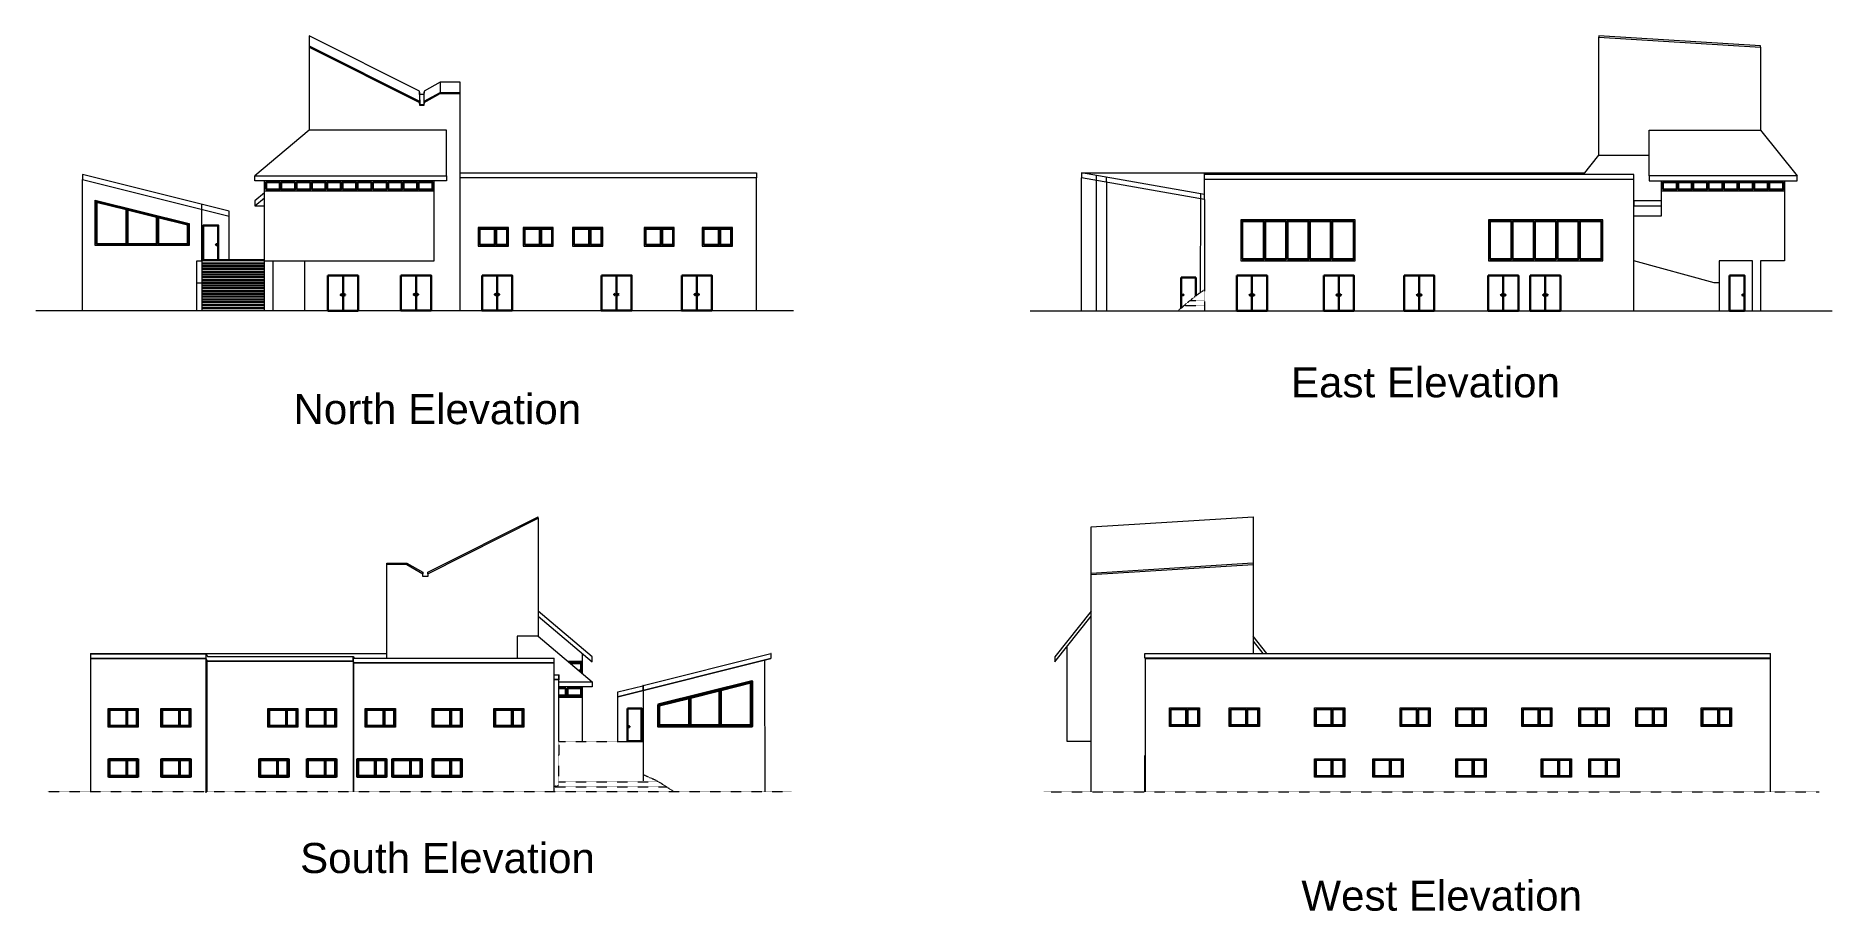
# Model space of a CAD drawing. Header units: inches. Extents: x 1024 to 5318, y -3415 to -1323.
import ezdxf

# ---------------------------------------------------------------- set-up
doc = ezdxf.new("R2010")
doc.units = ezdxf.units.IN
doc.header["$MEASUREMENT"] = 0
doc.linetypes.add('Dash 1_16_', pattern=[0.125, 0.0625, -0.0625])
for name, color, linetype, lineweight in [('A-DOOR', 31, 'Continuous', 30), ('A-DOOR-FRAM', 31, 'Continuous', 13), ('A-FLOR', 140, 'Continuous', 30), ('A-GLAZ', 151, 'Continuous', 30), ('A-ROOF', 132, 'Continuous', 13), ('A-ROOF-OTLN', 132, 'Continuous', 9), ('A-WALL', 113, 'Continuous', 13), ('C-TOPO', 7, 'Dash 1_16_', 9)]:
    doc.layers.add(name, color=color, linetype=linetype, lineweight=lineweight)
doc.styles.add('Arial', font='arial.ttf')

# ---------------------------------------------------------------- blocks, each defined once
blk = doc.blocks.new('Golden Proportion - Wood 6_w-135343-South')
at = {"layer": 'A-GLAZ', "color": 8}
for p, q in [((-741.2, 55.2), (-741.2, 13.2)), ((-741.2, 55.2), (-671.7, 55.2)), ((-739.2, 15.2), (-739.2, 53.2)), ((-739.2, 53.2), (-698.9, 53.2)), ((-698.9, 53.2), (-698.9, 15.2)), ((-696.9, 15.2), (-696.9, 53.2)), ((-696.9, 53.2), (-673.7, 53.2)), ((-673.7, 53.2), (-673.7, 15.2)), ((-671.7, 13.2), (-671.7, 55.2)), ((-741.2, 13.2), (-671.7, 13.2)), ((-698.9, 15.2), (-739.2, 15.2)), ((-673.7, 15.2), (-696.9, 15.2))]:
    blk.add_line(p, q, dxfattribs=at)
blk = doc.blocks.new('Double-Glass 1 - 72_ x 84_-106700-West')
at = {"layer": 'A-DOOR-FRAM', "color": 8}
for p in [(-673.9, 0), (-672.9, 87)]:
    blk.add_line(p, (-673.9, 87), dxfattribs=at)

msp = doc.modelspace()

# ---------------------------------------------------------------- linework, layer by layer
at = {"layer": 'A-DOOR'}
for p, q in [((1758.5, -1895.8), (1758.5, -1979.9)), ((1933, -1895.2), (1933, -1979.2)), ((2126.7, -1895.2), (2126.7, -1979.2)), ((2412.1, -1895.2), (2412.1, -1979.2)), ((2603.9, -1895.2), (2603.9, -1979.2)), ((3796.8, -1899.9), (3761.8, -1899.9)), ((3761.8, -1899.9), (3761.8, -1973.7)), ((3796.8, -1944.4), (3796.8, -1899.9)), ((3931.2, -1979.9), (3931.2, -1895.8)), ((4138.8, -1979.9), (4138.8, -1895.8)), ((4331, -1979.9), (4331, -1895.8)), ((4531.9, -1979.9), (4531.9, -1895.8)), ((4632.4, -1979.9), (4632.4, -1895.8))]:
    msp.add_line(p, q, dxfattribs=at)
for points in [[(1424.3, -1858.9), (1460.4, -1858.9), (1460.4, -1775.9), (1424.3, -1775.9)], [(1722.5, -1895.8), (1794.4, -1895.8), (1794.4, -1979.9), (1722.5, -1979.9)], [(1897, -1895.2), (1968.9, -1895.2), (1968.9, -1979.2), (1897, -1979.2)], [(2090.8, -1895.2), (2162.6, -1895.2), (2162.6, -1979.2), (2090.8, -1979.2)], [(2376.2, -1895.2), (2448.1, -1895.2), (2448.1, -1979.2), (2376.2, -1979.2)], [(2568, -1895.2), (2639.9, -1895.2), (2639.9, -1979.2), (2568, -1979.2)], [(3895.1, -1895.8), (3967.2, -1895.8), (3967.2, -1979.9), (3895.1, -1979.9)], [(4102.7, -1895.8), (4174.8, -1895.8), (4174.8, -1979.9), (4102.7, -1979.9)], [(4294.9, -1895.8), (4367, -1895.8), (4367, -1979.9), (4294.9, -1979.9)], [(4495.9, -1895.8), (4568, -1895.8), (4568, -1979.9), (4495.9, -1979.9)], [(4596.4, -1895.8), (4668.5, -1895.8), (4668.5, -1979.9), (4596.4, -1979.9)], [(5072.9, -1895.8), (5108.8, -1895.8), (5108.8, -1979.9), (5072.9, -1979.9)], [(2438.3, -2930.2), (2472.3, -2930.2), (2472.3, -3008.7), (2438.3, -3008.7)]]:
    msp.add_lwpolyline(points, close=True, dxfattribs=at)
for centre, radius in [((1456.3, -1821.8), 1.49), ((1754.3, -1941.7), 1.49), ((1762.4, -1941.7), 1.49), ((1928.8, -1941), 1.49), ((1936.9, -1941), 1.49), ((2122.5, -1941), 1.49), ((2130.6, -1941), 1.49), ((2408, -1941), 1.49), ((2416.1, -1941), 1.49), ((2599.8, -1941), 1.49), ((2607.9, -1941), 1.49), ((3766.5, -1941.9), 1.28), ((3927.1, -1942.1), 1.51), ((3935.2, -1942.1), 1.51), ((4134.7, -1942.1), 1.51), ((4142.8, -1942.1), 1.51), ((4326.9, -1942.1), 1.51), ((4335, -1942.1), 1.51), ((4527.9, -1942.1), 1.51), ((4536, -1942.1), 1.51), ((4628.4, -1942.1), 1.51), ((4636.5, -1942.1), 1.51), ((5104.8, -1942.1), 1.51), ((2442.2, -2973.9), 1.28)]:
    msp.add_circle(centre, radius, dxfattribs=at)
at = {"layer": 'A-FLOR'}
for p, q in [((1421.1, -1858.9), (1571.1, -1858.9)), ((1421.1, -1866.6), (1571.1, -1866.6)), ((1421.1, -1873.2), (1571.1, -1873.2)), ((1421.1, -1879.8), (1571.1, -1879.8)), ((1421.1, -1886.4), (1571.1, -1886.4)), ((1421.1, -1893), (1571.1, -1893)), ((1421.1, -1899.6), (1571.1, -1899.6)), ((1421.1, -1906.3), (1571.1, -1906.3)), ((1421.1, -1912.9), (1571.1, -1912.9)), ((1421.1, -1919.5), (1571.1, -1919.5)), ((1421.1, -1926.1), (1571.1, -1926.1)), ((1421.1, -1932.7), (1571.1, -1932.7)), ((1421.1, -1939.3), (1571.1, -1939.3)), ((1421.1, -1945.9), (1571.1, -1945.9)), ((1421.1, -1952.6), (1571.1, -1952.6)), ((1421.1, -1959.2), (1571.1, -1959.2)), ((1421.1, -1966.7), (1571.1, -1966.7)), ((1421.1, -1973.3), (1571.1, -1973.3))]:
    msp.add_line(p, q, dxfattribs=at)
at = {"layer": 'A-GLAZ'}
for p, q in [((2297.3, -2818.8), (2331.2, -2818.8)), ((2327.8, -2822.2), (2301.2, -2822.2)), ((2327.8, -2839.5), (2327.8, -2822.2)), ((2329.3, -2818.8), (2329.3, -2842.9)), ((2321.9, -2839.5), (2327.8, -2839.5)), ((2325.9, -2842.9), (2331.2, -2842.9)), ((2274.1, -2882.2), (2291.4, -2882.2)), ((2291.4, -2899.7), (2274.3, -2899.7)), ((2274.3, -2902.9), (2331.2, -2902.9)), ((2291.4, -2882.2), (2291.4, -2899.7))]:
    msp.add_line(p, q, dxfattribs=at)
for points in [[(1574.5, -1689.9), (1607.6, -1689.9), (1607.6, -1672.4), (1574.5, -1672.4)], [(1611, -1689.9), (1644, -1689.9), (1644, -1672.4), (1611, -1672.4)], [(1647.4, -1689.9), (1680.5, -1689.9), (1680.5, -1672.4), (1647.4, -1672.4)], [(1683.9, -1689.9), (1717, -1689.9), (1717, -1672.4), (1683.9, -1672.4)], [(1720.4, -1689.9), (1753.5, -1689.9), (1753.5, -1672.4), (1720.4, -1672.4)], [(1756.9, -1689.9), (1790, -1689.9), (1790, -1672.4), (1756.9, -1672.4)], [(1793.4, -1689.9), (1826.4, -1689.9), (1826.4, -1672.4), (1793.4, -1672.4)], [(1829.8, -1689.9), (1862.9, -1689.9), (1862.9, -1672.4), (1829.8, -1672.4)], [(1866.3, -1689.9), (1899.4, -1689.9), (1899.4, -1672.4), (1866.3, -1672.4)], [(1902.8, -1689.9), (1935.9, -1689.9), (1935.9, -1672.4), (1902.8, -1672.4)], [(1939.3, -1689.9), (1972.4, -1689.9), (1972.4, -1672.4), (1939.3, -1672.4)], [(4913.6, -1689.9), (4946.7, -1689.9), (4946.7, -1672.4), (4913.6, -1672.4)], [(4949.9, -1689.9), (4982.9, -1689.9), (4982.9, -1672.4), (4949.9, -1672.4)], [(4986.1, -1689.9), (5019.2, -1689.9), (5019.2, -1672.4), (4986.1, -1672.4)], [(5022.6, -1689.9), (5055.7, -1689.9), (5055.7, -1672.4), (5022.6, -1672.4)], [(5058.9, -1689.9), (5091.9, -1689.9), (5091.9, -1672.4), (5058.9, -1672.4)], [(5095.1, -1689.9), (5128.2, -1689.9), (5128.2, -1672.4), (5095.1, -1672.4)], [(5131.4, -1689.9), (5164.5, -1689.9), (5164.5, -1672.4), (5131.4, -1672.4)], [(5167.7, -1689.9), (5200.7, -1689.9), (5200.7, -1672.4), (5167.7, -1672.4)], [(1169.2, -1820.9), (1240.6, -1820.9), (1240.6, -1736.9), (1169.2, -1719)], [(1243.6, -1820.9), (1313.4, -1820.9), (1313.4, -1755), (1243.6, -1737.5)], [(1316.4, -1820.9), (1387.8, -1820.9), (1387.8, -1773.8), (1316.4, -1755.9)], [(2084.6, -1822.2), (2121.7, -1822.2), (2121.7, -1783.6), (2084.6, -1783.6)], [(2124.7, -1822.2), (2150.7, -1822.2), (2150.7, -1783.6), (2124.7, -1783.6)], [(2192.1, -1822.2), (2229.2, -1822.2), (2229.2, -1783.6), (2192.1, -1783.6)], [(2232.2, -1822.2), (2258.2, -1822.2), (2258.2, -1783.6), (2232.2, -1783.6)], [(2310.1, -1822.2), (2347.2, -1822.2), (2347.2, -1783.6), (2310.1, -1783.6)], [(2350.2, -1822.2), (2376.2, -1822.2), (2376.2, -1783.6), (2350.2, -1783.6)], [(2481.2, -1822.2), (2518.3, -1822.2), (2518.3, -1783.6), (2481.2, -1783.6)], [(2521.3, -1822.2), (2547.3, -1822.2), (2547.3, -1783.6), (2521.3, -1783.6)], [(2620, -1822.2), (2657.2, -1822.2), (2657.2, -1783.6), (2620, -1783.6)], [(2660.1, -1822.2), (2686.2, -1822.2), (2686.2, -1783.6), (2660.1, -1783.6)], [(3907.7, -1856.8), (3959.6, -1856.8), (3959.6, -1765.7), (3907.7, -1765.7)], [(3962.5, -1856.8), (4012.9, -1856.8), (4012.9, -1765.7), (3962.5, -1765.7)], [(4015.9, -1856.8), (4066.4, -1856.8), (4066.4, -1765.7), (4015.9, -1765.7)], [(4069.4, -1856.8), (4119.8, -1856.8), (4119.8, -1765.7), (4069.4, -1765.7)], [(4122.8, -1856.8), (4174.6, -1856.8), (4174.6, -1765.7), (4122.8, -1765.7)], [(4499.5, -1856.8), (4551.3, -1856.8), (4551.3, -1765.7), (4499.5, -1765.7)], [(4554.3, -1856.8), (4604.7, -1856.8), (4604.7, -1765.7), (4554.3, -1765.7)], [(4607.7, -1856.8), (4658.2, -1856.8), (4658.2, -1765.7), (4607.7, -1765.7)], [(4661.2, -1856.8), (4711.6, -1856.8), (4711.6, -1765.7), (4661.2, -1765.7)], [(4714.5, -1856.8), (4766.4, -1856.8), (4766.4, -1765.7), (4714.5, -1765.7)], [(2511.5, -2921), (2511.5, -2973.5), (2736.2, -2973.5), (2736.2, -2864.9)], [(2661.7, -2970.5), (2733.2, -2970.5), (2733.2, -2868.7), (2661.7, -2886.6)], [(2294.8, -2899.7), (2327.8, -2899.7), (2327.8, -2882.2), (2294.8, -2882.2)], [(2514.5, -2923.3), (2514.5, -2970.5), (2586, -2970.5), (2586, -2905.6)], [(2589, -2970.5), (2658.7, -2970.5), (2658.7, -2887.3), (2589, -2904.8)], [(3736.8, -2932.1), (3773.9, -2932.1), (3773.9, -2970.5), (3736.8, -2970.5)], [(3776.9, -2932.1), (3802.9, -2932.1), (3802.9, -2970.5), (3776.9, -2970.5)], [(3879.9, -2932.1), (3917.1, -2932.1), (3917.1, -2970.5), (3879.9, -2970.5)], [(3920, -2932.1), (3946.1, -2932.1), (3946.1, -2970.5), (3920, -2970.5)], [(4083.9, -2932.1), (4121, -2932.1), (4121, -2970.5), (4083.9, -2970.5)], [(4124, -2932.1), (4150, -2932.1), (4150, -2970.5), (4124, -2970.5)], [(4288, -2932.1), (4325.2, -2932.1), (4325.2, -2970.5), (4288, -2970.5)], [(4328.2, -2932.1), (4354.2, -2932.1), (4354.2, -2970.5), (4328.2, -2970.5)], [(4421.6, -2932.1), (4458.7, -2932.1), (4458.7, -2970.5), (4421.6, -2970.5)], [(4461.7, -2932.1), (4487.7, -2932.1), (4487.7, -2970.5), (4461.7, -2970.5)], [(4579, -2932.1), (4616.2, -2932.1), (4616.2, -2970.5), (4579, -2970.5)], [(4619.1, -2932.1), (4645.2, -2932.1), (4645.2, -2970.5), (4619.1, -2970.5)], [(4715.8, -2932.1), (4752.9, -2932.1), (4752.9, -2970.5), (4715.8, -2970.5)], [(4755.9, -2932.1), (4781.9, -2932.1), (4781.9, -2970.5), (4755.9, -2970.5)], [(4851.9, -2932.1), (4889, -2932.1), (4889, -2970.5), (4851.9, -2970.5)], [(4892, -2932.1), (4918, -2932.1), (4918, -2970.5), (4892, -2970.5)], [(5008, -2932.1), (5045.2, -2932.1), (5045.2, -2970.5), (5008, -2970.5)], [(5048.2, -2932.1), (5074.2, -2932.1), (5074.2, -2970.5), (5048.2, -2970.5)], [(4083.9, -3053.5), (4121, -3053.5), (4121, -3091.9), (4083.9, -3091.9)], [(4124, -3053.5), (4150, -3053.5), (4150, -3091.9), (4124, -3091.9)], [(4223.4, -3053.5), (4260.5, -3053.5), (4260.5, -3091.9), (4223.4, -3091.9)], [(4263.5, -3053.5), (4289.5, -3053.5), (4289.5, -3091.9), (4263.5, -3091.9)], [(4421.6, -3053.5), (4458.7, -3053.5), (4458.7, -3091.9), (4421.6, -3091.9)], [(4461.7, -3053.5), (4487.7, -3053.5), (4487.7, -3091.9), (4461.7, -3091.9)], [(4625.5, -3053.5), (4662.7, -3053.5), (4662.7, -3091.9), (4625.5, -3091.9)], [(4665.6, -3053.5), (4691.7, -3053.5), (4691.7, -3091.9), (4665.6, -3091.9)], [(4739.7, -3053.5), (4776.8, -3053.5), (4776.8, -3091.9), (4739.7, -3091.9)], [(4779.8, -3053.5), (4805.8, -3053.5), (4805.8, -3091.9), (4779.8, -3091.9)]]:
    msp.add_lwpolyline(points, close=True, dxfattribs=at)
at = {"layer": 'A-ROOF'}
for p, q in [((1941, -1454.6), (1677.7, -1322.8)), ((1677.7, -1322.8), (1677.7, -1349.7)), ((4760.4, -1322.8), (4760.2, -1325.8)), ((5147, -1346.7), (4760.4, -1322.8)), ((1677.7, -1346.7), (1941, -1478.7)), ((5146.8, -1349.7), (5147, -1346.7)), ((1941, -1457.6), (1941, -1454.6)), ((1941.6, -1463.2), (1941, -1457.6)), ((1941, -1457.6), (1941, -1488.1)), ((1952.7, -1457.6), (1951.9, -1463.2)), ((1991.1, -1433.7), (1952.7, -1454.6)), ((1952.7, -1454.6), (1952.7, -1457.6)), ((1952.7, -1481.7), (1952.7, -1457.6)), ((1952.7, -1478.7), (1991.1, -1457.8)), ((2038.7, -1433.7), (1991.1, -1433.7)), ((1991.1, -1433.7), (1991.1, -1460.8)), ((1991.1, -1457.8), (2038.7, -1457.8)), ((2038.7, -1460.8), (2038.7, -1433.7)), ((1941.8, -1487.3), (1941, -1481.7)), ((1941, -1488.1), (1952.7, -1488.1)), ((1951.9, -1463.2), (1941.6, -1463.2)), ((1941.6, -1463.2), (1941.8, -1487.3)), ((1951.8, -1487.3), (1941.8, -1487.3)), ((1951.9, -1463.2), (1951.7, -1487.3)), ((1952.7, -1481.7), (1951.8, -1487.3)), ((1952.7, -1488.1), (1952.7, -1481.7)), ((1677.7, -1547.9), (1548, -1657.1)), ((2006.1, -1547.9), (1677.7, -1547.9)), ((2006.1, -1657.1), (2006.1, -1547.9)), ((4880.3, -1657.1), (4880.3, -1547.9)), ((4880.3, -1547.9), (5146.8, -1547.9)), ((5146.8, -1547.9), (5234.2, -1657.1)), ((4723.5, -1653.7), (4760.2, -1607.8)), ((4760.2, -1607.8), (4880.3, -1607.8)), ((3817.7, -1702.1), (3523.7, -1649.8)), ((3523.7, -1649.8), (3523.7, -1661.8)), ((3523.7, -1649.8), (3817.7, -1649.8)), ((3559.6, -1668.2), (3559.6, -1656.2)), ((3583.7, -1672.4), (3583.7, -1660.5)), ((3817.7, -1702.1), (3817.7, -1649.8)), ((3817.7, -1649.8), (4726.6, -1649.8)), ((4723.5, -1653.7), (3817.7, -1653.7)), ((4844, -1653.7), (4723.5, -1653.7)), ((4844, -1665.6), (4844, -1653.7)), ((1571.1, -1697.8), (1548, -1717.2)), ((1548, -1729.2), (1571.1, -1709.8)), ((1548, -1717.2), (1548, -1729.2)), ((3808.7, -1712.6), (3808.7, -1700.5)), ((3817.7, -1714), (3817.7, -1702.1)), ((1421.1, -1736.9), (1421.1, -1725)), ((1548, -1729.2), (1571.1, -1729.2)), ((2835.5, -1979.9), (1024.4, -1979.9)), ((3401.1, -1979.9), (5317.8, -1979.9)), ((3546.9, -2496.2), (3933.7, -2472.3)), ((3933.5, -2583.3), (3546.9, -2607.4)), ((3547.1, -2610.4), (3933.7, -2586.3)), ((3547, -2697.6), (3459.7, -2806.9)), ((3459.7, -2818.8), (3547, -2709.5)), ((3966.8, -2799.2), (3933.7, -2757.6)), ((3933.7, -2769.5), (3957.2, -2799.2)), ((1154.8, -2810.4), (1154.8, -3129.6)), ((1155.6, -2799.2), (1156.9, -2799.4)), ((1430.4, -2799.4), (1430.4, -3131.7)), ((3459.7, -2806.9), (3459.7, -2818.8))]:
    msp.add_line(p, q, dxfattribs=at)
for points in [[(1486.6, -1753.3), (1486.6, -1741.4), (1136.1, -1653.7), (1136.1, -1665.6)], [(2006.1, -1669.2), (1548, -1669.2), (1548, -1657.1), (2006.1, -1657.1)], [(2746.8, -1661.8), (2038.7, -1661.8), (2038.7, -1649.8), (2746.8, -1649.8)], [(4880.3, -1669.2), (5234.2, -1669.2), (5234.2, -1657.1), (4880.3, -1657.1)], [(4844, -1729.2), (4910.2, -1729.2), (4910.2, -1717.2), (4844, -1717.2)]]:
    msp.add_lwpolyline(points, close=True, dxfattribs=at)
msp.add_lwpolyline([(4844, -1665.6), (3817.7, -1665.6)], dxfattribs=at)
at = {"layer": 'A-ROOF-OTLN'}
for p, q in [((1961.3, -2604.2), (2224.6, -2472.4)), ((2224.6, -2475.3), (2224.6, -2472.4)), ((1863.6, -2586.6), (1863.6, -2583.3)), ((1863.6, -2583.3), (1911.2, -2583.3)), ((1911.2, -2583.3), (1911.4, -2586.6)), ((1911.2, -2583.3), (1949.6, -2604.2)), ((1949.6, -2604.2), (1949.6, -2608.9)), ((1961.3, -2608.9), (1961.3, -2604.2)), ((2354.3, -2806.9), (2224.6, -2697.4)), ((2224.6, -2709.4), (2354.3, -2818.8)), ((2224.6, -2757.6), (2175.1, -2757.6)), ((2175.1, -2757.6), (2175.1, -2810.1)), ((2224.6, -2757.6), (2354.3, -2866.8)), ((1154.8, -2799.2), (1154.8, -2810.4)), ((1154.8, -2799.2), (1863.6, -2799.2)), ((1154.8, -2810.4), (1155.6, -2810.4)), ((1155.6, -2799.4), (1431.2, -2799.4)), ((1430.4, -2810.7), (1155.6, -2810.7)), ((1430.4, -2810.9), (1431.2, -2810.9)), ((1433.6, -2817.3), (1430.4, -2810.9)), ((1431.2, -2810.9), (1431.2, -2799.4)), ((1431.2, -2799.4), (1434.3, -2805.8)), ((1434.3, -2817.3), (1431.2, -2810.9)), ((1434.3, -2817.3), (1433.6, -2817.3)), ((1434.3, -2805.8), (1783.1, -2805.8)), ((1782.4, -2817.1), (1434.3, -2817.1)), ((1434.3, -2817.1), (1434.3, -2817.3)), ((1782.4, -2817.3), (1783.1, -2817.3)), ((1784.5, -2821.5), (1782.4, -2817.3)), ((1783.1, -2817.3), (1783.1, -2805.8)), ((1783.1, -2805.8), (1785.2, -2810.1)), ((1785.2, -2821.5), (1783.1, -2817.3)), ((1785.2, -2821.5), (1784.5, -2821.5)), ((1785.2, -2810.1), (2263.2, -2810.1)), ((2262.4, -2821.3), (1785.2, -2821.3)), ((1785.2, -2821.3), (1785.2, -2821.5)), ((2262.4, -2821.5), (2263.2, -2821.5)), ((2262.4, -2822.1), (2263.2, -2821.5)), ((2263.2, -2821.5), (2263.2, -2810.1)), ((2354.3, -2818.8), (2354.3, -2806.9)), ((2781.5, -2810.9), (2415.7, -2902.4)), ((2475.7, -2875.8), (2781.5, -2799.3)), ((2782.2, -2799.3), (2781.5, -2799.3)), ((2781.5, -2810.5), (2782.2, -2810.5)), ((2782.2, -2810.5), (2782.2, -2799.3)), ((3675.4, -2810.4), (3675.4, -2799.2)), ((3675.4, -2799.2), (5170.1, -2799.2)), ((5170.1, -2810.4), (3675.4, -2810.4)), ((5170.8, -2799.4), (5170.1, -2799.4)), ((5170.1, -2810.9), (5170.1, -2810.7)), ((5170.1, -2810.7), (5170.8, -2810.7)), ((5170.1, -2810.9), (5170.1, -2810.9)), ((5170.1, -2810.9), (5170.1, -2810.9)), ((5170.8, -2810.7), (5170.8, -2799.4)), ((2262.4, -2850.1), (2275, -2850.1)), ((2274.3, -2861.3), (2262.4, -2861.3)), ((2274.1, -2866.8), (2354.3, -2866.8)), ((2274.3, -2861.5), (2275, -2861.5)), ((2274.3, -2862.2), (2275, -2861.5)), ((2275, -2861.5), (2275, -2850.1)), ((2354.3, -2866.8), (2354.3, -2879)), ((2415.7, -2890.8), (2475, -2875.9)), ((2475, -2875.8), (2475, -2887)), ((2475.7, -2875.8), (2475, -2875.8)), ((2354.3, -2879), (2274.1, -2879)), ((2475, -2887), (2475.7, -2887))]:
    msp.add_line(p, q, dxfattribs=at)
at = {"layer": 'A-WALL'}
for p, q in [((4760.2, -1607.8), (4760.2, -1325.8)), ((4760.2, -1325.8), (5146.8, -1349.7)), ((1677.7, -1349.7), (1677.7, -1547.9)), ((1677.7, -1349.7), (1941, -1481.7)), ((5146.8, -1349.7), (5146.8, -1547.9)), ((1952.7, -1481.7), (1991.1, -1460.8)), ((1991.1, -1460.8), (2038.7, -1460.8)), ((2038.7, -1979.9), (2038.7, -1460.8)), ((1136.1, -1979.9), (1136.1, -1665.6)), ((1571.1, -1979.9), (1571.1, -1669.2)), ((1976, -1860), (1976, -1669.2)), ((2746.8, -1979.9), (2746.8, -1661.8)), ((3523.7, -1979.9), (3523.7, -1661.8)), ((3817.7, -1714), (3523.7, -1661.8)), ((3559.6, -1979.9), (3559.6, -1668.2)), ((3583.7, -1672.4), (3583.7, -1979.9)), ((4844, -1979.9), (4844, -1665.6)), ((4910.2, -1753.1), (4910.2, -1669.2)), ((5204.1, -1669.2), (5204.1, -1860)), ((1571.1, -1693.1), (1976, -1693.1)), ((3808.5, -1935.9), (3808.7, -1712.6)), ((3817.7, -1714), (3817.7, -1929.7)), ((4910.2, -1693.1), (5204.1, -1693.1)), ((1421.1, -1860), (1421.1, -1736.9)), ((1486.6, -1858.9), (1486.6, -1753.3)), ((4844, -1753.1), (4910.2, -1753.1)), ((1408.9, -1913.3), (1408.9, -1860)), ((1408.9, -1860), (1421.1, -1860)), ((1421.1, -1860), (1421.1, -1913.3)), ((1571.1, -1860), (1976, -1860)), ((1590.5, -1860), (1590.5, -1979.9)), ((1667.3, -1979.9), (1667.3, -1860)), ((5036.3, -1913.3), (4844, -1860)), ((5127.3, -1860), (5048, -1860)), ((5048, -1860), (5048, -1979.9)), ((5127.3, -1979.9), (5127.3, -1860)), ((5204.1, -1860), (5146.8, -1860)), ((5146.8, -1860), (5146.8, -1979.9)), ((1408.9, -1979.9), (1408.9, -1913.3)), ((1408.9, -1913.3), (1421.1, -1913.3)), ((1421.1, -1913.3), (1421.1, -1979.9)), ((5048, -1913.3), (5036.3, -1913.3)), ((1961.3, -2608.9), (2224.6, -2475.3)), ((2224.6, -2475.3), (2224.6, -2757.6)), ((3933.7, -2472.3), (3933.7, -2799.2)), ((3547.1, -3129.6), (3546.9, -2496.2)), ((1863.6, -2810.1), (1863.6, -2586.6)), ((1911.4, -2586.6), (1863.6, -2586.6)), ((1911.4, -2586.6), (1949.6, -2608.9)), ((1949.6, -2615.3), (1949.6, -2608.9)), ((1961.3, -2615.3), (1949.6, -2615.3)), ((1961.3, -2608.9), (1961.3, -2615.3)), ((3489.8, -3009.5), (3489.8, -2781.2)), ((1430.4, -2811.6), (1155.6, -2811.6)), ((1433.6, -2818), (1430.4, -2811.6)), ((1433.6, -3129.6), (1433.6, -2817.3)), ((1782.4, -2818), (1433.6, -2818)), ((1782.4, -2805.8), (1782.4, -3129.6)), ((1784.5, -2822.3), (1782.4, -2818)), ((1784.5, -3129.6), (1784.5, -2821.5)), ((2262.4, -2822.3), (1784.5, -2822.3)), ((2262.4, -2810.1), (2262.4, -3129.6)), ((2331.2, -2847.6), (2331.2, -2799.6)), ((2781.5, -2811.6), (2415.7, -2903.1)), ((2766.2, -2815.4), (2766.5, -3129.6)), ((5170.1, -2811.6), (3676.1, -2811.6)), ((3676.1, -2811.6), (3676.1, -3129.6)), ((5170.1, -2799.2), (5170.1, -3129.6)), ((2274.3, -2862.2), (2262.4, -2862.2)), ((2274.3, -3009.6), (2274.3, -2850.1)), ((2475.7, -2875.8), (2475.7, -3103)), ((2331.2, -3009.5), (2331.2, -2879)), ((2415.7, -3008.7), (2415.7, -2890.8)), ((1197.1, -2974.9), (1197.1, -2930.4)), ((1197.1, -2930.4), (1269.1, -2930.4)), ((1269.1, -2930.4), (1269.1, -2974.9)), ((1323.1, -2974.9), (1323.1, -2930.4)), ((1323.1, -2930.4), (1395.1, -2930.4)), ((1395.1, -2930.4), (1395.1, -2974.9)), ((1578.7, -2974.9), (1578.7, -2930.4)), ((1578.7, -2930.4), (1650.7, -2930.4)), ((1650.7, -2930.4), (1650.7, -2974.9)), ((1671.1, -2974.9), (1671.1, -2930.4)), ((1671.1, -2930.4), (1743.1, -2930.4)), ((1743.1, -2930.4), (1743.1, -2974.9)), ((1811.8, -2974.9), (1811.8, -2930.4)), ((1811.8, -2930.4), (1883.8, -2930.4)), ((1883.8, -2930.4), (1883.8, -2974.9)), ((1971.4, -2974.9), (1971.4, -2930.4)), ((1971.4, -2930.4), (2043.4, -2930.4)), ((2043.4, -2930.4), (2043.4, -2974.9)), ((2118.6, -2974.9), (2118.6, -2930.4)), ((2118.6, -2930.4), (2190.6, -2930.4)), ((2190.6, -2930.4), (2190.6, -2974.9)), ((1269.1, -2974.9), (1197.1, -2974.9)), ((1395.1, -2974.9), (1323.1, -2974.9)), ((1650.7, -2974.9), (1578.7, -2974.9)), ((1743.1, -2974.9), (1671.1, -2974.9)), ((1883.8, -2974.9), (1811.8, -2974.9)), ((2043.4, -2974.9), (1971.4, -2974.9)), ((2190.6, -2974.9), (2118.6, -2974.9)), ((3547.1, -3009.5), (3489.8, -3009.5)), ((1197.3, -3094.9), (1197.3, -3050.4)), ((1197.3, -3050.4), (1269.3, -3050.4)), ((1269.3, -3050.4), (1269.3, -3094.9)), ((1323.3, -3094.9), (1323.3, -3050.4)), ((1323.3, -3050.4), (1395.3, -3050.4)), ((1395.3, -3050.4), (1395.3, -3094.9)), ((1557.4, -3094.9), (1557.4, -3050.4)), ((1557.4, -3050.4), (1629.4, -3050.4)), ((1629.4, -3050.4), (1629.4, -3094.9)), ((1671.4, -3094.9), (1671.4, -3050.4)), ((1671.4, -3050.4), (1743.4, -3050.4)), ((1743.4, -3050.4), (1743.4, -3094.9)), ((1791.4, -3094.9), (1791.4, -3050.4)), ((1791.4, -3050.4), (1863.4, -3050.4)), ((1863.4, -3050.4), (1863.4, -3094.9)), ((1875.4, -3094.9), (1875.4, -3050.4)), ((1875.4, -3050.4), (1947.4, -3050.4)), ((1947.4, -3050.4), (1947.4, -3094.9)), ((1971.4, -3094.9), (1971.4, -3050.4)), ((1971.4, -3050.4), (2043.4, -3050.4)), ((2043.4, -3050.4), (2043.4, -3094.9)), ((1269.3, -3094.9), (1197.3, -3094.9)), ((1395.3, -3094.9), (1323.3, -3094.9)), ((1629.4, -3094.9), (1557.4, -3094.9)), ((1743.4, -3094.9), (1671.4, -3094.9)), ((1863.4, -3094.9), (1791.4, -3094.9)), ((1947.4, -3094.9), (1875.4, -3094.9)), ((2043.4, -3094.9), (1971.4, -3094.9))]:
    msp.add_line(p, q, dxfattribs=at)
for points in [[(1390.8, -1823.9), (1166.2, -1823.9), (1166.2, -1715.1), (1390.8, -1771.4)], [(2081.6, -1825.2), (2153.7, -1825.2), (2153.7, -1780.6), (2081.6, -1780.6)], [(2189.1, -1825.2), (2261.2, -1825.2), (2261.2, -1780.6), (2189.1, -1780.6)], [(2307.1, -1825.2), (2379.2, -1825.2), (2379.2, -1780.6), (2307.1, -1780.6)], [(2478.2, -1825.2), (2550.3, -1825.2), (2550.3, -1780.6), (2478.2, -1780.6)], [(2617, -1825.2), (2689.2, -1825.2), (2689.2, -1780.6), (2617, -1780.6)], [(3904.7, -1860), (4177.8, -1860), (4177.8, -1762.7), (3904.7, -1762.7)], [(4496.5, -1860), (4769.6, -1860), (4769.6, -1762.7), (4496.5, -1762.7)], [(3733.8, -2929.1), (3805.9, -2929.1), (3805.9, -2973.5), (3733.8, -2973.5)], [(3877, -2929.1), (3949.1, -2929.1), (3949.1, -2973.5), (3877, -2973.5)], [(4080.9, -2929.1), (4153, -2929.1), (4153, -2973.5), (4080.9, -2973.5)], [(4285.1, -2929.1), (4357.2, -2929.1), (4357.2, -2973.5), (4285.1, -2973.5)], [(4418.6, -2929.1), (4490.7, -2929.1), (4490.7, -2973.5), (4418.6, -2973.5)], [(4576, -2929.1), (4648.2, -2929.1), (4648.2, -2973.5), (4576, -2973.5)], [(4712.8, -2929.1), (4784.9, -2929.1), (4784.9, -2973.5), (4712.8, -2973.5)], [(4848.9, -2929.1), (4921, -2929.1), (4921, -2973.5), (4848.9, -2973.5)], [(5005.1, -2929.1), (5077.2, -2929.1), (5077.2, -2973.5), (5005.1, -2973.5)], [(4080.9, -3050.5), (4153, -3050.5), (4153, -3094.9), (4080.9, -3094.9)], [(4220.4, -3050.5), (4292.5, -3050.5), (4292.5, -3094.9), (4220.4, -3094.9)], [(4418.6, -3050.5), (4490.7, -3050.5), (4490.7, -3094.9), (4418.6, -3094.9)], [(4622.6, -3050.5), (4694.7, -3050.5), (4694.7, -3094.9), (4622.6, -3094.9)], [(4736.7, -3050.5), (4808.8, -3050.5), (4808.8, -3094.9), (4736.7, -3094.9)]]:
    msp.add_lwpolyline(points, close=True, dxfattribs=at)
at = {"layer": 'C-TOPO'}
for p, q in [((3817.7, -1929.7), (3808.5, -1935.9)), ((3817.7, -1929.7), (3817.7, -1979.9)), ((3775, -1961.9), (3759.9, -1975.4)), ((3817.3, -1967.9), (3768.3, -1967.9)), ((3795.2, -1945.7), (3775, -1961.9)), ((3817.5, -1956), (3782.5, -1956)), ((3808.5, -1935.9), (3795.2, -1945.7)), ((3759.9, -1975.4), (3755.2, -1979.6)), ((2274.3, -3009.6), (2273.2, -3114.7)), ((2274.1, -3009.5), (2475.7, -3009.5)), ((2475.5, -3088.1), (2503.6, -3100.4)), ((2830.9, -3129.6), (1053.1, -3129.6)), ((2273.2, -3114.7), (2262.3, -3117.7)), ((2262.3, -3117.7), (2532.2, -3117.7)), ((2274.1, -3105.5), (2513, -3105.5)), ((2503.6, -3100.4), (2517.8, -3108.5)), ((2517.8, -3108.5), (2527.4, -3114.6)), ((2527.4, -3114.6), (2542, -3124.3)), ((2542, -3124.3), (2549.5, -3129.6)), ((3433.7, -3129.6), (5286.6, -3129.6))]:
    msp.add_line(p, q, dxfattribs=at)

# ---------------------------------------------------------------- block references
at = {"layer": 'A-DOOR'}
msp.add_blockref('Double-Glass 1 - 72_ x 84_-106700-West', (4349.1, -3129.6), dxfattribs=at)
at = {"layer": 'A-GLAZ'}
for p in [(1939.5, -2986.9), (2065.5, -2986.9), (2321.2, -2986.9), (2413.6, -2986.9), (2554.2, -2986.9), (2713.8, -2986.9), (2861, -2986.9), (1939.7, -3106.9), (2065.7, -3106.9), (2299.8, -3106.9), (2413.8, -3106.9), (2533.8, -3106.9), (2617.8, -3106.9), (2713.8, -3106.9)]:
    msp.add_blockref('Golden Proportion - Wood 6_w-135343-South', p, dxfattribs=at)

# ---------------------------------------------------------------- texts
at = {"style": 'Arial'}
for s, p in [('East Elevation', (4024.4, -2186.7)), ('North Elevation', (1640.1, -2250.8)), ('South Elevation', (1656, -3323.8)), ('West Elevation', (4049.2, -3413.7))]:
    msp.add_text(s, height=72, dxfattribs=at).set_placement(p)

doc.saveas('drawing.dxf')
